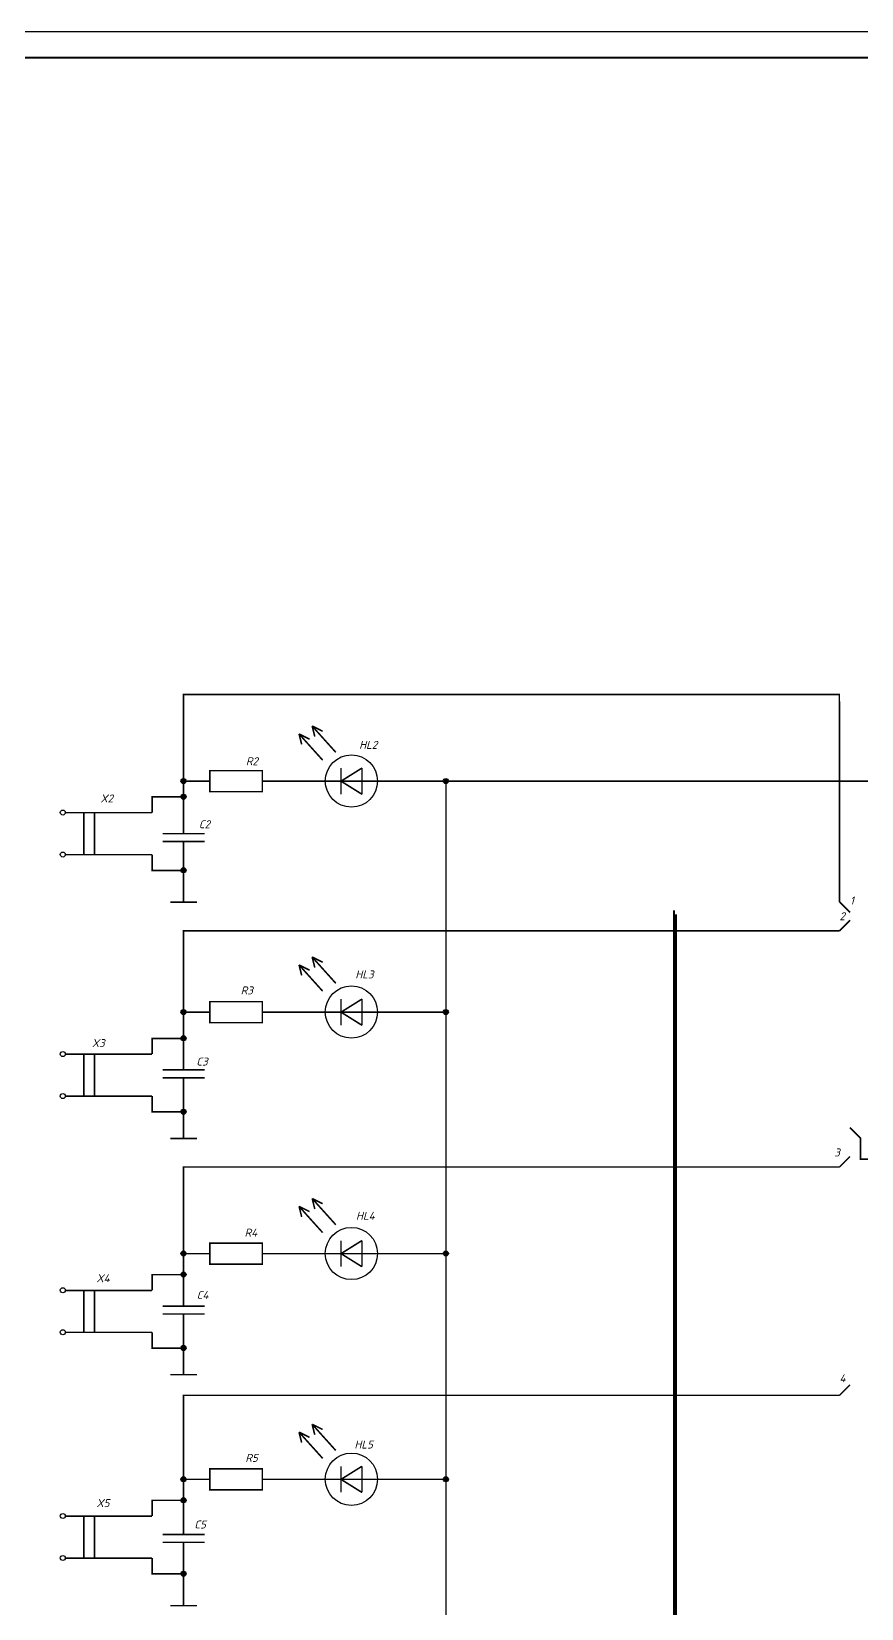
# Model space of a CAD drawing. Header units: millimetres. Extents: x 0 to 9139, y -367 to 2333.
# Drawn here: x 3999.5 to 4157.7, y 1613.6 to 1914 of the extents above; entities that cross this region are included whole.
import ezdxf

# ---------------------------------------------------------------- set-up
doc = ezdxf.new("R2010")
doc.units = ezdxf.units.MM
doc.header["$LTSCALE"] = 0.5
doc.layers.add('KONTUR', color=7, linetype='Continuous')
doc.layers.add('Sheet', color=255, linetype='Continuous')
doc.layers.add('Основная', color=7, linetype='Continuous', lineweight=40)
doc.styles.get("Standard").update_dxf_attribs({"font": 'isocpeui.ttf', "width": 0.9})

msp = doc.modelspace()

# ---------------------------------------------------------------- linework, layer by layer
at = {"layer": 'KONTUR'}
msp.add_line((3768.966253069863, 1913.982360510306), (4609.966253069863, 1913.982360510306), dxfattribs=at)
at = {"layer": 'Sheet'}
for points, const_width in [([(4153.515771601122, 1748.187273442677), (4153.490126633107, 1787.687323982677), (4028.515683781121, 1787.687323982677), (4028.515683781121, 1766.187283162677)], 0.29972), ([(4057.515681661122, 1776.687274862677), (4053.015690661121, 1781.687264862677)], 0.29972), ([(4053.015690661121, 1781.687264862677), (4053.515689661122, 1779.687268862677), (4053.515689661122, 1779.687268862677)], 0.29972), ([(4053.015690661121, 1781.687264862677), (4055.015686661121, 1780.687266862677)], 0.29972), ([(4055.015686661121, 1775.187277862677), (4050.515695661122, 1780.187267862677)], 0.29972), ([(4050.515695661122, 1780.187267862677), (4051.015694661121, 1778.187271862677), (4051.015694661121, 1778.187271862677)], 0.29972), ([(4050.515695661122, 1780.187267862677), (4052.515691661121, 1779.187269862677)], 0.29972), ([(4043.515691881122, 1773.187286942677), (4033.515686481122, 1773.187286942677), (4033.515686481122, 1769.187284782677), (4043.515691881122, 1769.187284782677), (4043.515691881122, 1773.187286942677)], 0.29972), ([(4058.515679661121, 1773.687280862677), (4058.515679661121, 1768.687290862677)], 0.29972), ([(4058.515679661121, 1771.187285862677), (4062.515671661122, 1773.687280862677), (4062.515671661122, 1773.687280862677)], 0.29972), ([(4062.515671661122, 1768.687290862677), (4062.515671661122, 1773.687280862677)], 0.29972), ([(4033.515683941121, 1771.187285862677), (4028.515683781121, 1771.187285862677)], 0.29972), ([(4043.515694421121, 1771.187285862677), (4048.515694581121, 1771.187285862677)], 0.29972), ([(4048.515694581121, 1771.187285862677), (4050.515695661122, 1771.187285862677)], 0.29972), ([(4055.515695821121, 1771.187285862677), (4050.515695661122, 1771.187285862677)], 0.29972), ([(4058.515679661121, 1771.187285862677), (4055.515685661121, 1771.187285862677)], 0.29972), ([(4062.515671661122, 1771.187285862677), (4058.515679661121, 1771.187285862677)], 0.29972), ([(4058.515679661121, 1771.187285862677), (4062.515671661122, 1768.687290862677), (4062.515671661122, 1768.687290862677)], 0.29972), ([(4062.515671661122, 1771.187285862677), (4065.515665661122, 1771.187285862677)], 0.29972), ([(4065.515655501122, 1771.187285862677), (4070.515655661122, 1771.187285862677)], 0.29972), ([(4070.515655661122, 1771.187285862677), (4078.515710781121, 1771.187285862677)], 0.29972), ([(4078.515710781121, 1771.187285862677), (4078.515710781121, 1726.187261562677)], 0.29972), ([(4078.515710781121, 1771.187285862677), (4221.515828641122, 1771.187285862677)], 0.29972), ([(4022.515680541122, 1765.187262302677), (4022.515680541122, 1768.187263922677), (4028.515683781121, 1768.187263922677)], 0.29972), ([(4028.515683781121, 1761.187283002677), (4028.515683781121, 1766.187283162677)], 0.29972), ([(4006.015713541121, 1765.187262302677), (4017.515690541121, 1765.187262302677)], 0.29972), ([(4009.515706541121, 1765.187262302677), (4009.515706541121, 1757.187278302677)], 0.29972), ([(4011.515702541122, 1757.187278302677), (4011.515702541122, 1765.187262302677)], 0.29972), ([(4017.515680381121, 1765.187262302677), (4022.515680541122, 1765.187262302677)], 0.29972), ([(4032.515675781122, 1761.187293162677), (4024.515691781122, 1761.187293162677)], 0.29972), ([(4006.015713541121, 1757.187278302677), (4017.515690541121, 1757.187278302677)], 0.29972), ([(4017.515680381121, 1757.187278302677), (4022.515680541122, 1757.187278302677)], 0.29972), ([(4022.515680541122, 1757.187278302677), (4022.515680541122, 1754.187256362677), (4028.515683781121, 1754.187256362677)], 0.29972), ([(4032.515675781122, 1759.687296162677), (4024.515691781122, 1759.687296162677)], 0.29972), ([(4028.515683781121, 1759.687306322677), (4028.515683781121, 1754.687306162677)], 0.29972), ([(4028.515683781121, 1754.687306162677), (4028.515683781121, 1752.187275602677)], 0.29972), ([(4028.515683781121, 1752.187275602677), (4028.515683781121, 1748.123275602677)], 0.29972), ([(4025.975683781122, 1748.123275602677), (4031.055683781122, 1748.123275602677)], 0.29972), ([(4155.515772681121, 1746.187272362677), (4153.515771601122, 1748.187273442677)], 0.29972), ([(4122.154989172297, 1476.187179902677), (4122.154989172297, 1746.187272362677), (4122.155009492298, 1746.187272362677)], 0.7493), ([(4028.515683781121, 1721.187258862677), (4028.515683781121, 1742.687299682677), (4153.515771601122, 1742.687299682677)], 0.29972), ([(4153.515771601122, 1742.687299682677), (4155.515772681121, 1744.687300762677)], 0.29972), ([(4055.015686661121, 1731.187254102677), (4050.515695661122, 1736.187244102677)], 0.29972), ([(4050.515695661122, 1736.187244102677), (4051.015694661121, 1734.187248102677), (4051.015694661121, 1734.187248102677)], 0.29972), ([(4050.515695661122, 1736.187244102677), (4052.515691661121, 1735.187246102677)], 0.29972), ([(4057.515681661122, 1732.687251102677), (4053.015690661121, 1737.687241102677)], 0.29972), ([(4053.015690661121, 1737.687241102677), (4053.515689661122, 1735.687245102677), (4053.515689661122, 1735.687245102677)], 0.29972), ([(4053.015690661121, 1737.687241102677), (4055.015686661121, 1736.687243102677)], 0.29972), ([(4033.515683941121, 1727.187262102677), (4028.515683781121, 1727.187262102677)], 0.29972), ([(4043.515691881122, 1729.187263182677), (4033.515686481122, 1729.187263182677), (4033.515686481122, 1725.187261022677), (4043.515691881122, 1725.187261022677), (4043.515691881122, 1729.187263182677)], 0.29972), ([(4043.515694421121, 1727.187262102677), (4048.515694581121, 1727.187262102677)], 0.29972), ([(4048.515694581121, 1727.187262102677), (4050.515695661122, 1727.187262102677)], 0.29972), ([(4055.515695821121, 1727.187262102677), (4050.515695661122, 1727.187262102677)], 0.29972), ([(4058.515679661121, 1727.187262102677), (4055.515685661121, 1727.187262102677)], 0.29972), ([(4058.515679661121, 1729.687257102677), (4058.515679661121, 1724.687267102677)], 0.29972), ([(4058.515679661121, 1727.187262102677), (4062.515671661122, 1729.687257102677), (4062.515671661122, 1729.687257102677)], 0.29972), ([(4062.515671661122, 1727.187262102677), (4058.515679661121, 1727.187262102677)], 0.29972), ([(4058.515679661121, 1727.187262102677), (4062.515671661122, 1724.687267102677), (4062.515671661122, 1724.687267102677)], 0.29972), ([(4062.515671661122, 1724.687267102677), (4062.515671661122, 1729.687257102677)], 0.29972), ([(4062.515671661122, 1727.187262102677), (4065.515665661122, 1727.187262102677)], 0.29972), ([(4065.515655501122, 1727.187262102677), (4070.515655661122, 1727.187262102677)], 0.29972), ([(4070.515655661122, 1727.187262102677), (4078.515710781121, 1727.187262102677)], 0.29972), ([(4078.515710781121, 1726.187261562677), (4078.515710781121, 1681.187237262677)], 0.29972), ([(4022.515680541122, 1719.187237462677), (4022.515680541122, 1722.187239082677), (4028.515683781121, 1722.187239082677)], 0.29972), ([(4028.515683781121, 1716.187258702677), (4028.515683781121, 1721.187258862677)], 0.29972), ([(4006.015713541121, 1719.187237462677), (4017.515690541121, 1719.187237462677)], 0.29972), ([(4009.515706541121, 1719.187237462677), (4009.515706541121, 1711.187253462677)], 0.29972), ([(4011.515702541122, 1711.187253462677), (4011.515702541122, 1719.187237462677)], 0.29972), ([(4017.515680381121, 1719.187237462677), (4022.515680541122, 1719.187237462677)], 0.29972), ([(4032.515675781122, 1716.187268862677), (4024.515691781122, 1716.187268862677)], 0.29972), ([(4032.515675781122, 1714.687271862677), (4024.515691781122, 1714.687271862677)], 0.29972), ([(4028.515683781121, 1714.687282022677), (4028.515683781121, 1709.687281862677)], 0.29972), ([(4006.015713541121, 1711.187253462677), (4017.515690541121, 1711.187253462677)], 0.29972), ([(4017.515680381121, 1711.187253462677), (4022.515680541122, 1711.187253462677)], 0.29972), ([(4022.515680541122, 1711.187253462677), (4022.515680541122, 1708.187231522677), (4028.515683781121, 1708.187231522677)], 0.29972), ([(4028.515683781121, 1709.687281862677), (4028.515683781121, 1707.187251302677)], 0.29972), ([(4028.515683781121, 1707.187251302677), (4028.515683781121, 1703.123251302677)], 0.29972), ([(4025.975683781122, 1703.123251302677), (4031.055683781122, 1703.123251302677)], 0.29972), ([(4155.515772681121, 1705.187250222677), (4157.515773761122, 1703.187249142677)], 0.29972), ([(4157.515773761122, 1703.187249142677), (4157.515794081121, 1703.187228822677), (4157.515794081121, 1699.187246982677), (4186.515850381122, 1699.187246982677), (4186.515850381122, 1688.187281682677)], 0.29972), ([(4028.515683781121, 1676.187234562677), (4028.515683781121, 1697.687275382677), (4153.515771601122, 1697.687275382677)], 0.29972), ([(4153.515771601122, 1697.687275382677), (4155.515772681121, 1699.687276462677)], 0.29972), ([(4057.515681661122, 1686.687226262677), (4053.015690661121, 1691.687216262677)], 0.29972), ([(4053.015690661121, 1691.687216262677), (4053.515689661122, 1689.687220262677), (4053.515689661122, 1689.687220262677)], 0.29972), ([(4053.015690661121, 1691.687216262677), (4055.015686661121, 1690.687218262677)], 0.29972), ([(4055.015686661121, 1685.187229262677), (4050.515695661122, 1690.187219262677)], 0.29972), ([(4050.515695661122, 1690.187219262677), (4051.015694661121, 1688.187223262677), (4051.015694661121, 1688.187223262677)], 0.29972), ([(4050.515695661122, 1690.187219262677), (4052.515691661121, 1689.187221262677)], 0.29972), ([(4043.515691881122, 1683.187238342677), (4033.515686481122, 1683.187238342677), (4033.515686481122, 1679.187236182677), (4043.515691881122, 1679.187236182677), (4043.515691881122, 1683.187238342677)], 0.29972), ([(4058.515679661121, 1683.687232262677), (4058.515679661121, 1678.687242262677)], 0.29972), ([(4058.515679661121, 1681.187237262677), (4062.515671661122, 1683.687232262677), (4062.515671661122, 1683.687232262677)], 0.29972), ([(4062.515671661122, 1678.687242262677), (4062.515671661122, 1683.687232262677)], 0.29972), ([(4033.515683941121, 1681.187237262677), (4028.515683781121, 1681.187237262677)], 0.29972), ([(4043.515694421121, 1681.187237262677), (4048.515694581121, 1681.187237262677)], 0.29972), ([(4048.515694581121, 1681.187237262677), (4050.515695661122, 1681.187237262677)], 0.29972), ([(4055.515695821121, 1681.187237262677), (4050.515695661122, 1681.187237262677)], 0.29972), ([(4058.515679661121, 1681.187237262677), (4055.515685661121, 1681.187237262677)], 0.29972), ([(4062.515671661122, 1681.187237262677), (4058.515679661121, 1681.187237262677)], 0.29972), ([(4058.515679661121, 1681.187237262677), (4062.515671661122, 1678.687242262677), (4062.515671661122, 1678.687242262677)], 0.29972), ([(4062.515671661122, 1681.187237262677), (4065.515665661122, 1681.187237262677)], 0.29972), ([(4065.515655501122, 1681.187237262677), (4070.515655661122, 1681.187237262677)], 0.29972), ([(4078.515710781121, 1681.187237262677), (4070.515655661122, 1681.187237262677)], 0.29972), ([(4078.515710781121, 1637.687184562677), (4078.515710781121, 1681.187237262677)], 0.29972), ([(4022.515680541122, 1674.187233482677), (4022.515680541122, 1677.187235102677), (4028.515683781121, 1677.187235102677)], 0.29972), ([(4028.515683781121, 1671.187234402677), (4028.515683781121, 1676.187234562677)], 0.29972), ([(4006.015713541121, 1674.187233482677), (4017.515690541121, 1674.187233482677)], 0.29972), ([(4009.515706541121, 1674.187233482677), (4009.515706541121, 1666.187249482677)], 0.29972), ([(4011.515702541122, 1666.187249482677), (4011.515702541122, 1674.187233482677)], 0.29972), ([(4017.515680381121, 1674.187233482677), (4022.515680541122, 1674.187233482677)], 0.29972), ([(4032.515675781122, 1671.187244562677), (4024.515691781122, 1671.187244562677)], 0.29972), ([(4032.515675781122, 1669.687247562677), (4024.515691781122, 1669.687247562677)], 0.29972), ([(4028.515683781121, 1669.687257722677), (4028.515683781121, 1664.687257562677)], 0.29972), ([(4006.015713541121, 1666.187249482677), (4017.515690541121, 1666.187249482677)], 0.29972), ([(4017.515680381121, 1666.187249482677), (4022.515680541122, 1666.187249482677)], 0.29972), ([(4022.515680541122, 1666.187249482677), (4022.515680541122, 1663.187227542677), (4028.515683781121, 1663.187227542677)], 0.29972), ([(4028.515683781121, 1664.687257562677), (4028.515683781121, 1662.187227002677)], 0.29972), ([(4028.515683781121, 1662.187227002677), (4028.515683781121, 1658.123227002677)], 0.29972), ([(4025.975683781122, 1658.123227002677), (4031.055683781122, 1658.123227002677)], 0.29972), ([(4153.515771601122, 1654.187222682677), (4155.515772681121, 1656.187223762677)], 0.29972), ([(4028.515683781121, 1632.687181862677), (4028.515683781121, 1654.187222682677), (4153.515771601122, 1654.187222682677)], 0.29972), ([(4055.015686661121, 1642.187206042677), (4050.515695661122, 1647.187196042677)], 0.29972), ([(4050.515695661122, 1647.187196042677), (4051.015694661121, 1645.187200042677), (4051.015694661121, 1645.187200042677)], 0.29972), ([(4050.515695661122, 1647.187196042677), (4052.515691661121, 1646.187198042677)], 0.29972), ([(4057.515681661122, 1643.687203042677), (4053.015690661121, 1648.687193042677)], 0.29972), ([(4053.015690661121, 1648.687193042677), (4053.515689661122, 1646.687197042677), (4053.515689661122, 1646.687197042677)], 0.29972), ([(4053.015690661121, 1648.687193042677), (4055.015686661121, 1647.687195042677)], 0.29972), ([(4043.515691881122, 1640.187215122677), (4033.515686481122, 1640.187215122677), (4033.515686481122, 1636.187212962677), (4043.515691881122, 1636.187212962677), (4043.515691881122, 1640.187215122677)], 0.29972), ([(4058.515679661121, 1640.687209042677), (4058.515679661121, 1635.687219042677)], 0.29972), ([(4058.515679661121, 1638.187214042677), (4062.515671661122, 1640.687209042677), (4062.515671661122, 1640.687209042677)], 0.29972), ([(4062.515671661122, 1635.687219042677), (4062.515671661122, 1640.687209042677)], 0.29972), ([(4033.515683941121, 1638.187214042677), (4028.515683781121, 1638.187214042677)], 0.29972), ([(4043.515694421121, 1638.187214042677), (4048.515694581121, 1638.187214042677)], 0.29972), ([(4048.515694581121, 1638.187214042677), (4050.515695661122, 1638.187214042677)], 0.29972), ([(4055.515695821121, 1638.187214042677), (4050.515695661122, 1638.187214042677)], 0.29972), ([(4058.515679661121, 1638.187214042677), (4055.515685661121, 1638.187214042677)], 0.29972), ([(4062.515671661122, 1638.187214042677), (4058.515679661121, 1638.187214042677)], 0.29972), ([(4058.515679661121, 1638.187214042677), (4062.515671661122, 1635.687219042677), (4062.515671661122, 1635.687219042677)], 0.29972), ([(4062.515671661122, 1638.187214042677), (4065.515665661122, 1638.187214042677)], 0.29972), ([(4065.515655501122, 1638.187214042677), (4070.515655661122, 1638.187214042677)], 0.29972), ([(4070.515655661122, 1638.187214042677), (4078.515710781121, 1638.187214042677)], 0.29972), ([(4078.515710781121, 1593.187189742677), (4078.515710781121, 1637.687184562677)], 0.29972), ([(4022.515680541122, 1631.187189942677), (4022.515680541122, 1634.187191562677), (4028.515683781121, 1634.187191562677)], 0.29972), ([(4006.015713541121, 1631.187189942677), (4017.515690541121, 1631.187189942677)], 0.29972), ([(4009.515706541121, 1631.187189942677), (4009.515706541121, 1623.187205942677)], 0.29972), ([(4011.515702541122, 1623.187205942677), (4011.515702541122, 1631.187189942677)], 0.29972), ([(4017.515680381121, 1631.187189942677), (4022.515680541122, 1631.187189942677)], 0.29972), ([(4028.515683781121, 1627.687181702677), (4028.515683781121, 1632.687181862677)], 0.29972), ([(4032.515675781122, 1627.687191862677), (4024.515691781122, 1627.687191862677)], 0.29972), ([(4032.515675781122, 1626.187194862677), (4024.515691781122, 1626.187194862677)], 0.29972), ([(4028.515683781121, 1626.187205022677), (4028.515683781121, 1621.187204862677)], 0.29972), ([(4006.015713541121, 1623.187205942677), (4017.515690541121, 1623.187205942677)], 0.29972), ([(4017.515680381121, 1623.187205942677), (4022.515680541122, 1623.187205942677)], 0.29972), ([(4022.515680541122, 1623.187205942677), (4022.515680541122, 1620.187184002677), (4028.515683781121, 1620.187184002677)], 0.29972), ([(4028.515683781121, 1621.187204862677), (4028.515683781121, 1618.187203242677)], 0.29972), ([(4028.515683781121, 1618.187203242677), (4028.515683781121, 1614.123203242677)], 0.29972), ([(4025.975683781122, 1614.123203242677), (4031.055683781122, 1614.123203242677)], 0.29972)]:
    msp.add_lwpolyline(points, dxfattribs=dict(at, const_width=const_width))
at = {"layer": 'Sheet', "const_width": 0.508}
for points in [[(4028.261683781122, 1771.187285862677, 1), (4028.769683781122, 1771.187285862677, 1)], [(4078.261710781121, 1771.187285862677, 1), (4078.769710781121, 1771.187285862677, 1)], [(4028.261683781122, 1768.187263922677, 1), (4028.769683781122, 1768.187263922677, 1)], [(4028.261683781122, 1754.187256362677, 1), (4028.769683781122, 1754.187256362677, 1)], [(4028.261683781122, 1727.187262102677, 1), (4028.769683781122, 1727.187262102677, 1)], [(4078.261710781122, 1727.187262102677, 1), (4078.769710781122, 1727.187262102677, 1)], [(4028.261683781122, 1722.187239082677, 1), (4028.769683781122, 1722.187239082677, 1)], [(4028.261683781122, 1708.187231522677, 1), (4028.769683781122, 1708.187231522677, 1)], [(4028.261683781122, 1681.187237262677, 1), (4028.769683781122, 1681.187237262677, 1)], [(4078.261710781122, 1681.187237262677, 1), (4078.769710781122, 1681.187237262677, 1)], [(4028.261683781122, 1677.187235102677, 1), (4028.769683781122, 1677.187235102677, 1)], [(4028.261683781122, 1663.187227542677, 1), (4028.769683781122, 1663.187227542677, 1)], [(4028.261683781122, 1638.187214042677, 1), (4028.769683781122, 1638.187214042677, 1)], [(4078.261710781122, 1638.187214042677, 1), (4078.769710781122, 1638.187214042677, 1)], [(4028.261683781122, 1634.187191562677, 1), (4028.769683781122, 1634.187191562677, 1)], [(4028.261683781122, 1620.187184002677, 1), (4028.769683781122, 1620.187184002677, 1)]]:
    msp.add_lwpolyline(points, format="xyb", close=True, dxfattribs=at)
at = {"layer": 'Sheet'}
for centre, major_axis, ratio in [((4060.494166941122, 1771.208289122677), (0, 4.97830094), 0.9999668360747994), ((4028.494921821121, 1771.208291662677), (0, 0.48697896), 0.9999791366756379), ((4028.494921821121, 1771.208291662677), (0, 0.48697896), 0.9999791366756379), ((4028.494921821121, 1771.208291662677), (0, 0.48697896), 0.9999791366756379), ((4078.494557661121, 1771.208291662677), (0, 0.48697896), 0.9972251778598402), ((4078.494557661121, 1771.208291662677), (0, 0.48697896), 0.9972251778598402), ((4078.494557661121, 1771.208291662677), (0, 0.48697896), 0.9972251778598402), ((4078.494557661121, 1771.208291662677), (0, 0.48697896), 0.9972251778598402), ((4078.494557661121, 1771.208291662677), (0, 0.48697896), 0.9972251778598402), ((4078.494557661121, 1771.208291662677), (0, 0.48697896), 0.9972251778598402), ((4028.494921821121, 1768.208340842677), (0.4869688, 0), 0.9973033590653035), ((4028.494921821121, 1768.208340842677), (0.4869688, 0), 0.9973033590653035), ((4005.493921341122, 1765.208390022677), (0, 0.47903892), 0.9999681863010212), ((4005.493921341122, 1757.207644022677), (0, 0.47903892), 0.9999681863010212), ((4028.494921821121, 1754.209021622677), (0, 0.48697896), 0.9999791366756379), ((4028.494921821121, 1754.209021622677), (0, 0.48697896), 0.9999791366756379), ((4060.494166941122, 1727.208156142677), (0, 4.97830348), 0.9999663258777466), ((4028.494921821121, 1727.208161222677), (0, 0.48697896), 0.9999791366756379), ((4028.494921821121, 1727.208161222677), (0, 0.48697896), 0.9999791366756379), ((4028.494921821121, 1727.208161222677), (0, 0.48697896), 0.9999791366756379), ((4078.494557661122, 1727.208161222677), (0, 0.48697896), 0.9972251778598402), ((4078.494557661122, 1727.208161222677), (0, 0.48697896), 0.9972251778598402), ((4028.494921821121, 1722.208679222677), (0, 0.48697896), 0.9999791366756379), ((4028.494921821121, 1722.208679222677), (0, 0.48697896), 0.9999791366756379), ((4005.493921341122, 1719.207410142677), (0, 0.47903892), 0.9999681863010212), ((4005.493921341122, 1711.209315902677), (0, 0.47903892), 0.9999681863010212), ((4028.494921821121, 1708.208036662677), (0, 0.48697896), 0.9999791366756379), ((4028.494921821121, 1708.208036662677), (0, 0.48697896), 0.9999791366756379), ((4060.494166941122, 1681.208502142677), (0, 4.979624279999999), 0.9997010939146598), ((4028.494921821121, 1681.208502142677), (0.4869688, 0), 0.9972981431253912), ((4028.494921821121, 1681.208502142677), (0.4869688, 0), 0.9972981431253912), ((4028.494921821121, 1681.208502142677), (0.4869688, 0), 0.9972981431253912), ((4078.494557661122, 1681.208502142677), (0, 0.48565308), 0.9999476992918485), ((4078.494557661122, 1681.208502142677), (0, 0.48565308), 0.9999476992918485), ((4078.494557661122, 1681.208502142677), (0, 0.48565308), 0.9999476992918485), ((4078.494557661122, 1681.208502142677), (0, 0.48565308), 0.9999476992918485), ((4078.494557661122, 1681.208502142677), (0, 0.48565308), 0.9999476992918485), ((4078.494557661122, 1681.208502142677), (0, 0.48565308), 0.9999476992918485), ((4028.494921821121, 1677.208129142677), (0, 0.48697896), 0.9999791366756379), ((4028.494921821121, 1677.208129142677), (0, 0.48697896), 0.9999791366756379), ((4005.493921341122, 1674.209501662677), (0, 0.47903892), 0.9999681863010212), ((4005.493921341122, 1666.208755662677), (0, 0.47903892), 0.9999681863010212), ((4028.494921821121, 1663.207486582677), (0, 0.48697896), 0.9999791366756379), ((4028.494921821121, 1663.207486582677), (0, 0.48697896), 0.9999791366756379), ((4060.494166941122, 1638.208796422677), (0, 4.9796192), 0.9997021137680568), ((4028.494921821121, 1638.207465462677), (0, 0.48697896), 0.9999791366756379), ((4028.494921821121, 1638.207465462677), (0, 0.48697896), 0.9999791366756379), ((4028.494921821121, 1638.207465462677), (0, 0.48697896), 0.9999791366756379), ((4078.494557661122, 1638.207465462677), (0, 0.48697896), 0.9972251778598402), ((4078.494557661122, 1638.207465462677), (0, 0.48697896), 0.9972251778598402), ((4028.494921821121, 1634.208428502677), (0, 0.48697896), 0.9999791366756379), ((4028.494921821121, 1634.208428502677), (0, 0.48697896), 0.9999791366756379), ((4005.493921341122, 1631.208464982677), (0.47902368, 0), 0.9972639348434716), ((4005.493921341122, 1623.209049942677), (0, 0.47903384), 0.9999787906424314), ((4028.494921821121, 1620.207765622677), (0, 0.48697896), 0.9999791366756379), ((4028.494921821121, 1620.207765622677), (0, 0.48697896), 0.9999791366756379)]:
    msp.add_ellipse(centre, major_axis=major_axis, ratio=ratio, dxfattribs=at)
at = {"layer": 'Основная'}
msp.add_line((4604.966253069863, 1908.982360510306), (3788.966253069863, 1908.982360510306), dxfattribs=at)

# ---------------------------------------------------------------- texts
at = {"layer": 'Sheet'}
for s, p in [('HL2', (4061.974959051229, 1777.338941379172)), ('R2', (4040.385076628574, 1774.216051597732)), ('X2', (4012.654580178225, 1767.130384077906)), ('C2', (4031.426265353287, 1762.218965799773)), ('1', (4155.515793001122, 1747.696032362677)), ('2', (4153.515791921121, 1744.696030742677)), ('HL3', (4061.24013081357, 1733.610457203688)), ('R3', (4039.397825753677, 1730.563578229184)), ('X3', (4011.026784038358, 1720.530878871859)), ('C3', (4030.939379897536, 1717.010635138046)), ('3', (4152.515791381122, 1699.696006442677)), ('HL4', (4061.37426516328, 1687.632052275144)), ('R4', (4040.132084755134, 1684.411940731474)), ('X4', (4011.908515500403, 1675.742081946158)), ('C4', (4031.01285840537, 1672.543351832325)), ('4', (4153.515791921121, 1656.695983222677)), ('HL5', (4061.072174478408, 1644.064457073062)), ('R5', (4040.283065731127, 1641.51244663528)), ('X5', (4011.902624811966, 1632.908967848238)), ('C5', (4030.565246295322, 1628.827829968052))]:
    msp.add_text(s, height=1.524, dxfattribs=at).set_placement(p)

doc.saveas('drawing.dxf')
